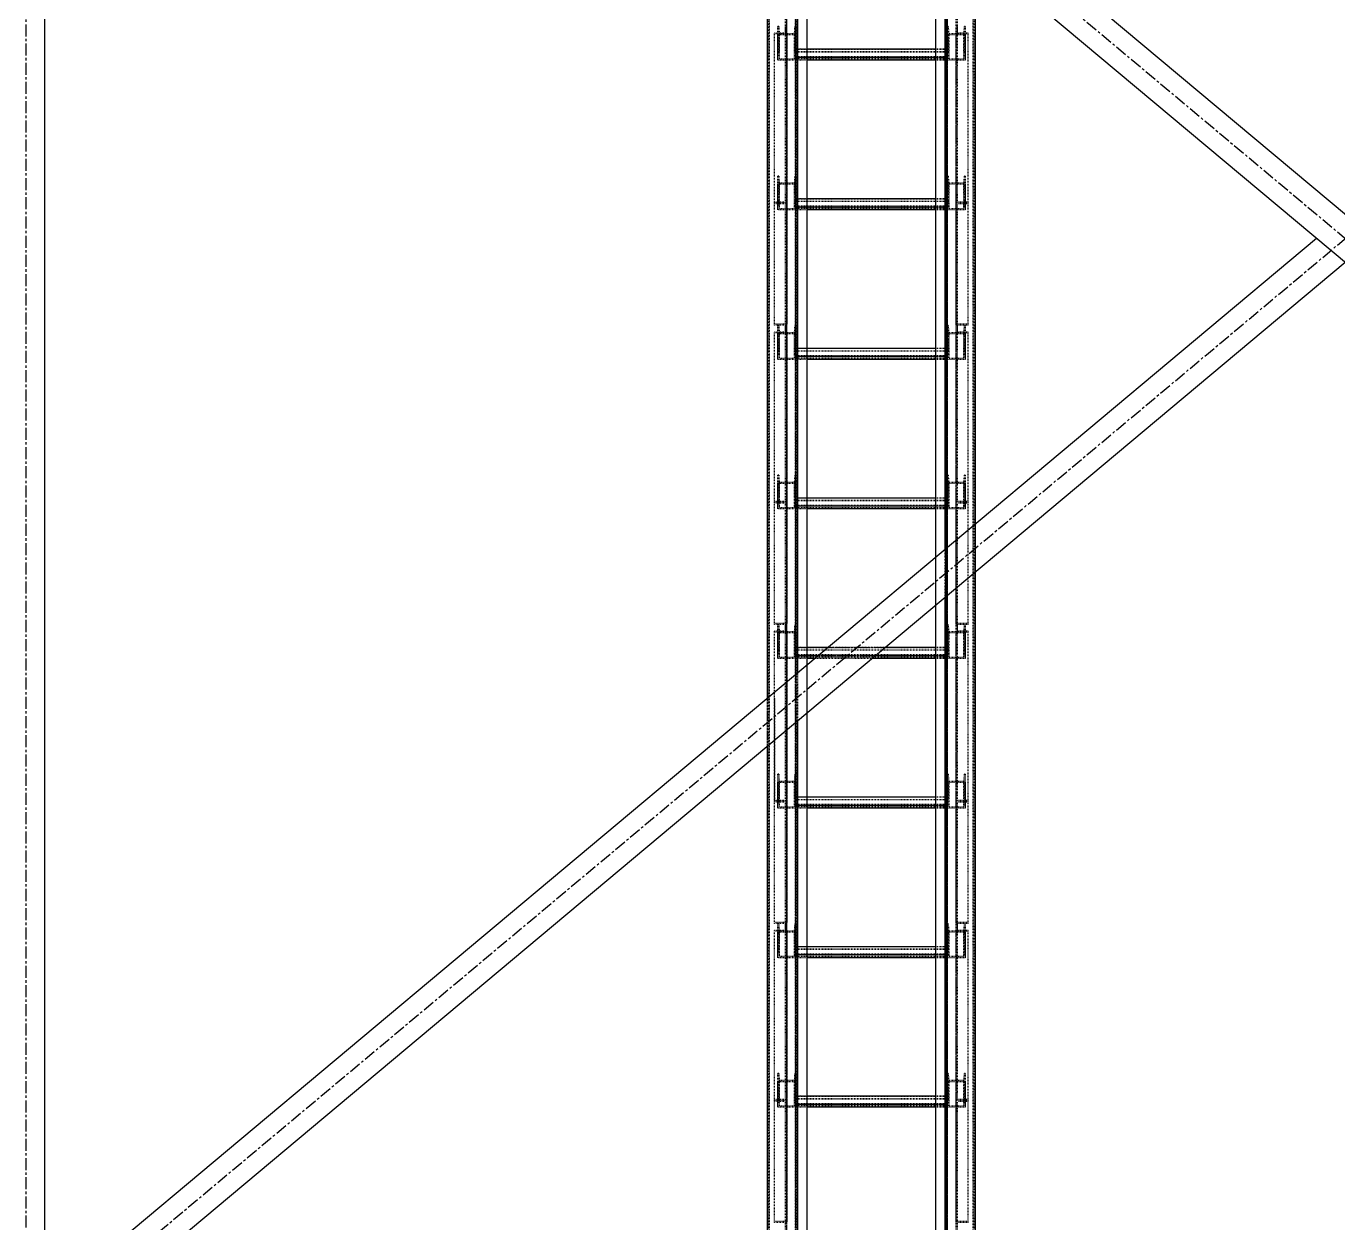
# Model space of a CAD drawing. Header units: millimetres. Extents: x 5143 to 30813, y 232 to 21408.
# Drawn here: x 10096 to 10963, y 15910 to 16701 of the extents above; entities that cross this region are included whole.
import ezdxf

# ---------------------------------------------------------------- set-up
doc = ezdxf.new("R2010")
doc.units = ezdxf.units.MM
doc.header["$LTSCALE"] = 0.25
for name, pattern in [('CENTER', [50.8, 31.75, -6.35, 6.35, -6.35]), ('XKITLINE00', [0]), ('XKITLINE02', [4, 2, -2]), ('XKITLINE03', [6, 3, -1, 1, -1])]:
    doc.linetypes.add(name, pattern=pattern)

msp = doc.modelspace()

# ---------------------------------------------------------------- linework, layer by layer
at = {"color": 3, "linetype": 'XKITLINE02'}
for p, q in [((10604.92, 15753.25), (10604.92, 17453.8)), ((10605.45, 15752.41), (10605.45, 17452.73)), ((10586.3, 15752.41), (10586.3, 17435.72)), ((10587.15, 15752.41), (10587.15, 17434.76)), ((10587.68, 15753.25), (10587.69, 17436.87)), ((10605, 15740.27), (10605, 17383.29)), ((10605.85, 15740.48), (10605.85, 17383.08)), ((10612.5, 15796.2), (10612.5, 17383.29)), ((10612.5, 15743.16), (10612.5, 17380.27)), ((10697.5, 15809.97), (10697.5, 17383.29)), ((10704.15, 15740.48), (10704.15, 17383.08)), ((10704.55, 15752.41), (10704.54, 17382.25)), ((10705, 15740.27), (10705, 17383.29)), ((10705.08, 15753.25), (10705.07, 17382.75)), ((10722.31, 15753.25), (10722.31, 17382.75)), ((10722.85, 15752.41), (10722.84, 17382.25)), ((10723.69, 15807.12), (10723.69, 17332.58)), ((10704.15, 17311.54), (10704.15, 15740.48)), ((10697.5, 15743.16), (10697.5, 17310.06)), ((10705, 17309.24), (10705, 15740.27)), ((10598.21, 16694.72), (10598.21, 16780.79)), ((10599.01, 16694.72), (10599.01, 16781.45)), ((10710.99, 16694.72), (10710.99, 16781.45)), ((10711.79, 16694.72), (10711.79, 16780.79)), ((10598.21, 16696.05), (10591.01, 16696.05)), ((10591.01, 16583.74), (10591.01, 16696.05)), ((10599.01, 16695.56), (10591.01, 16695.56)), ((10593.7, 16700.39), (10593.02, 16700.39)), ((10593.02, 16700.39), (10593.02, 16694.95)), ((10593.02, 16700.39), (10593.02, 16683.5)), ((10593.7, 16700.39), (10594.08, 16695.64)), ((10593.7, 16700.39), (10593.7, 16683.5)), ((10603.95, 16695.64), (10594.08, 16695.64)), ((10594.08, 16695.64), (10594.08, 16678.76)), ((10599.01, 16700.47), (10598.21, 16700.47)), ((10598.21, 16584.23), (10598.21, 16700.47)), ((10599.01, 16583.74), (10599.01, 16700.47)), ((10604.34, 16700.39), (10603.95, 16695.64)), ((10603.95, 16695.64), (10603.95, 16678.76)), ((10605.02, 16700.39), (10604.34, 16700.39)), ((10604.34, 16700.39), (10604.34, 16683.5)), ((10605.02, 16700.39), (10605.02, 16694.95)), ((10605.02, 16700.39), (10605.02, 16683.5)), ((10705, 16700.39), (10705, 16683.5)), ((10705, 16700.39), (10705, 16694.95)), ((10705.68, 16700.39), (10705, 16700.39)), ((10705.68, 16700.39), (10705.68, 16683.5)), ((10705.68, 16700.39), (10706.06, 16695.64)), ((10706.06, 16695.64), (10706.06, 16678.76)), ((10715.93, 16695.64), (10706.06, 16695.64)), ((10710.99, 16583.74), (10710.99, 16700.47)), ((10711.79, 16700.47), (10710.99, 16700.47)), ((10718.99, 16695.56), (10710.99, 16695.56)), ((10711.79, 16584.23), (10711.79, 16700.47)), ((10718.99, 16696.05), (10711.79, 16696.05)), ((10716.32, 16700.39), (10715.93, 16695.64)), ((10715.93, 16695.64), (10715.93, 16678.76)), ((10716.32, 16700.39), (10716.32, 16683.5)), ((10717, 16700.39), (10716.32, 16700.39)), ((10717, 16700.39), (10717, 16683.5)), ((10717, 16700.39), (10717, 16694.95)), ((10718.99, 16583.74), (10718.99, 16696.05)), ((10605.02, 16694.95), (10593.02, 16694.95)), ((10593.02, 16694.95), (10593.02, 16678.07)), ((10599.01, 16694.72), (10598.21, 16694.72)), ((10605.02, 16694.95), (10605.02, 16678.07)), ((10705, 16694.95), (10705, 16678.07)), ((10717, 16694.95), (10705, 16694.95)), ((10711.79, 16694.72), (10710.99, 16694.72)), ((10717, 16694.95), (10717, 16678.07)), ((10593.7, 16683.5), (10593.02, 16683.5)), ((10593.02, 16683.5), (10593.02, 16678.07)), ((10605.02, 16678.07), (10593.02, 16678.07)), ((10593.7, 16683.5), (10594.08, 16678.76)), ((10603.95, 16678.76), (10594.08, 16678.76)), ((10604.34, 16683.5), (10603.95, 16678.76)), ((10605.02, 16683.5), (10604.34, 16683.5)), ((10605.02, 16678.07), (10605.02, 16685.31)), ((10612.5, 16685.31), (10605.02, 16685.31)), ((10705, 16685.21), (10605.02, 16685.21)), ((10705, 16683.61), (10605.02, 16683.61)), ((10605.02, 16683.5), (10605.02, 16678.07)), ((10705, 16683.5), (10605.02, 16683.5)), ((10705, 16680.41), (10605.02, 16680.41)), ((10612.5, 16679.87), (10605.02, 16679.87)), ((10705, 16678.92), (10605.02, 16678.92)), ((10612.5, 16678.07), (10605.02, 16678.07)), ((10705, 16685.31), (10697.5, 16685.31)), ((10705, 16679.87), (10697.5, 16679.87)), ((10705, 16678.07), (10697.5, 16678.07)), ((10705, 16678.07), (10705, 16685.31)), ((10705, 16683.5), (10705, 16678.07)), ((10705.68, 16683.5), (10705, 16683.5)), ((10717, 16678.07), (10705, 16678.07)), ((10705.68, 16683.5), (10706.06, 16678.76)), ((10715.93, 16678.76), (10706.06, 16678.76)), ((10716.32, 16683.5), (10715.93, 16678.76)), ((10717, 16683.5), (10716.32, 16683.5)), ((10717, 16683.5), (10717, 16678.07)), ((10593.7, 16601.53), (10593.02, 16601.53)), ((10593.02, 16601.53), (10593.02, 16596.09)), ((10593.02, 16601.53), (10593.02, 16584.65)), ((10593.7, 16601.53), (10594.08, 16596.78)), ((10593.7, 16601.53), (10593.7, 16584.65)), ((10604.34, 16601.53), (10603.95, 16596.78)), ((10605.02, 16601.53), (10604.34, 16601.53)), ((10604.34, 16601.53), (10604.34, 16584.65)), ((10605.02, 16601.53), (10605.02, 16596.09)), ((10605.02, 16601.53), (10605.02, 16584.65)), ((10705, 16601.53), (10705, 16584.65)), ((10705, 16601.53), (10705, 16596.09)), ((10705.68, 16601.53), (10705, 16601.53)), ((10705.68, 16601.53), (10705.68, 16584.65)), ((10705.68, 16601.53), (10706.06, 16596.78)), ((10716.32, 16601.53), (10715.93, 16596.78)), ((10716.32, 16601.53), (10716.32, 16584.65)), ((10717, 16601.53), (10716.32, 16601.53)), ((10717, 16601.53), (10717, 16584.65)), ((10717, 16601.53), (10717, 16596.09)), ((10605.02, 16596.09), (10593.02, 16596.09)), ((10593.02, 16596.09), (10593.02, 16579.21)), ((10603.95, 16596.78), (10594.08, 16596.78)), ((10594.08, 16596.78), (10594.08, 16579.9)), ((10603.95, 16596.78), (10603.95, 16579.9)), ((10605.02, 16596.09), (10605.02, 16579.21)), ((10705, 16596.09), (10705, 16579.21)), ((10717, 16596.09), (10705, 16596.09)), ((10706.06, 16596.78), (10706.06, 16579.9)), ((10715.93, 16596.78), (10706.06, 16596.78)), ((10715.93, 16596.78), (10715.93, 16579.9)), ((10717, 16596.09), (10717, 16579.21)), ((10598.21, 16584.23), (10591.01, 16584.23)), ((10599.01, 16583.74), (10591.01, 16583.74)), ((10591.01, 16502.93), (10591.01, 16583.74)), ((10599.01, 16583.74), (10591.01, 16583.74)), ((10598.21, 16583.08), (10591.01, 16583.08)), ((10593.7, 16584.65), (10593.02, 16584.65)), ((10593.02, 16584.65), (10593.02, 16579.21)), ((10593.7, 16584.65), (10594.08, 16579.9)), ((10599.01, 16588.64), (10598.21, 16588.64)), ((10598.21, 16497.01), (10598.21, 16583.08)), ((10599.01, 16497.01), (10599.01, 16583.74)), ((10604.34, 16584.65), (10603.95, 16579.9)), ((10605.02, 16584.65), (10604.34, 16584.65)), ((10605.02, 16579.21), (10605.02, 16586.45)), ((10612.5, 16586.45), (10605.02, 16586.45)), ((10705, 16586.35), (10605.02, 16586.35)), ((10705, 16584.75), (10605.02, 16584.75)), ((10605.02, 16584.65), (10605.02, 16579.21)), ((10705, 16584.65), (10605.02, 16584.65)), ((10705, 16586.45), (10697.5, 16586.45)), ((10705, 16579.21), (10705, 16586.45)), ((10705, 16584.65), (10705, 16579.21)), ((10705.68, 16584.65), (10705, 16584.65)), ((10705.68, 16584.65), (10706.06, 16579.9)), ((10711.79, 16588.64), (10710.99, 16588.64)), ((10710.99, 16497.01), (10710.99, 16583.74)), ((10718.99, 16583.74), (10710.99, 16583.74)), ((10718.99, 16583.74), (10710.99, 16583.74)), ((10718.99, 16584.23), (10711.79, 16584.23)), ((10711.79, 16497.01), (10711.79, 16583.08)), ((10718.99, 16583.08), (10711.79, 16583.08)), ((10716.32, 16584.65), (10715.93, 16579.9)), ((10717, 16584.65), (10716.32, 16584.65)), ((10717, 16584.65), (10717, 16579.21)), ((10718.99, 16502.93), (10718.99, 16583.74)), ((10605.02, 16579.21), (10593.02, 16579.21)), ((10603.95, 16579.9), (10594.08, 16579.9)), ((10599.01, 16577.15), (10598.21, 16577.15)), ((10705, 16581.55), (10605.02, 16581.55)), ((10612.5, 16581.02), (10605.02, 16581.02)), ((10705, 16580.06), (10605.02, 16580.06)), ((10612.5, 16579.21), (10605.02, 16579.21)), ((10705, 16581.02), (10697.5, 16581.02)), ((10705, 16579.21), (10697.5, 16579.21)), ((10717, 16579.21), (10705, 16579.21)), ((10715.93, 16579.9), (10706.06, 16579.9)), ((10711.79, 16577.15), (10710.99, 16577.15)), ((10599.01, 16503.59), (10591.01, 16503.59)), ((10598.21, 16502.93), (10591.01, 16502.93)), ((10598.21, 16498.34), (10591.01, 16498.34)), ((10591.01, 16386.02), (10591.01, 16498.34)), ((10599.01, 16497.85), (10591.01, 16497.85)), ((10593.7, 16502.67), (10593.02, 16502.67)), ((10593.02, 16502.67), (10593.02, 16497.23)), ((10593.02, 16502.67), (10593.02, 16485.79)), ((10605.02, 16497.23), (10593.02, 16497.23)), ((10593.02, 16497.23), (10593.02, 16480.35)), ((10593.7, 16502.67), (10594.08, 16497.93)), ((10593.7, 16502.67), (10593.7, 16485.79)), ((10603.95, 16497.93), (10594.08, 16497.93)), ((10594.08, 16497.93), (10594.08, 16481.04)), ((10599.01, 16502.76), (10598.21, 16502.76)), ((10598.21, 16386.51), (10598.21, 16502.76)), ((10599.01, 16497.01), (10598.21, 16497.01)), ((10599.01, 16386.02), (10599.01, 16502.76)), ((10604.34, 16502.67), (10603.95, 16497.93)), ((10603.95, 16497.93), (10603.95, 16481.04)), ((10605.02, 16502.67), (10604.34, 16502.67)), ((10604.34, 16502.67), (10604.34, 16485.79)), ((10605.02, 16502.67), (10605.02, 16497.23)), ((10605.02, 16502.67), (10605.02, 16485.79)), ((10605.02, 16497.23), (10605.02, 16480.35)), ((10705, 16502.67), (10705, 16485.79)), ((10705, 16502.67), (10705, 16497.23)), ((10705.68, 16502.67), (10705, 16502.67)), ((10705, 16497.23), (10705, 16480.35)), ((10717, 16497.23), (10705, 16497.23)), ((10705.68, 16502.67), (10705.68, 16485.79)), ((10705.68, 16502.67), (10706.06, 16497.93)), ((10706.06, 16497.93), (10706.06, 16481.04)), ((10715.93, 16497.93), (10706.06, 16497.93)), ((10718.99, 16503.59), (10710.99, 16503.59)), ((10710.99, 16386.02), (10710.99, 16502.76)), ((10711.79, 16502.76), (10710.99, 16502.76)), ((10718.99, 16497.85), (10710.99, 16497.85)), ((10711.79, 16497.01), (10710.99, 16497.01)), ((10718.99, 16502.93), (10711.79, 16502.93)), ((10711.79, 16386.51), (10711.79, 16502.76)), ((10718.99, 16498.34), (10711.79, 16498.34)), ((10716.32, 16502.67), (10715.93, 16497.93)), ((10715.93, 16497.93), (10715.93, 16481.04)), ((10716.32, 16502.67), (10716.32, 16485.79)), ((10717, 16502.67), (10716.32, 16502.67)), ((10717, 16502.67), (10717, 16485.79)), ((10717, 16502.67), (10717, 16497.23)), ((10717, 16497.23), (10717, 16480.35)), ((10718.99, 16386.02), (10718.99, 16498.34)), ((10605.02, 16480.35), (10605.02, 16487.6)), ((10612.5, 16487.6), (10605.02, 16487.6)), ((10705, 16487.49), (10605.02, 16487.49)), ((10705, 16487.6), (10697.5, 16487.6)), ((10705, 16480.35), (10705, 16487.6)), ((10593.7, 16485.79), (10593.02, 16485.79)), ((10593.02, 16485.79), (10593.02, 16480.35)), ((10605.02, 16480.35), (10593.02, 16480.35)), ((10593.7, 16485.79), (10594.08, 16481.04)), ((10603.95, 16481.04), (10594.08, 16481.04)), ((10604.34, 16485.79), (10603.95, 16481.04)), ((10605.02, 16485.79), (10604.34, 16485.79)), ((10705, 16485.89), (10605.02, 16485.89)), ((10605.02, 16485.79), (10605.02, 16480.35)), ((10705, 16485.79), (10605.02, 16485.79)), ((10705, 16482.69), (10605.02, 16482.69)), ((10612.5, 16482.16), (10605.02, 16482.16)), ((10705, 16481.2), (10605.02, 16481.2)), ((10612.5, 16480.35), (10605.02, 16480.35)), ((10705, 16482.16), (10697.5, 16482.16)), ((10705, 16480.35), (10697.5, 16480.35)), ((10705, 16485.79), (10705, 16480.35)), ((10705.68, 16485.79), (10705, 16485.79)), ((10717, 16480.35), (10705, 16480.35)), ((10705.68, 16485.79), (10706.06, 16481.04)), ((10715.93, 16481.04), (10706.06, 16481.04)), ((10716.32, 16485.79), (10715.93, 16481.04)), ((10717, 16485.79), (10716.32, 16485.79)), ((10717, 16485.79), (10717, 16480.35)), ((10593.7, 16403.81), (10593.02, 16403.81)), ((10593.02, 16403.81), (10593.02, 16398.38)), ((10593.02, 16403.81), (10593.02, 16386.93)), ((10593.7, 16403.81), (10594.08, 16399.07)), ((10593.7, 16403.81), (10593.7, 16386.93)), ((10604.34, 16403.81), (10603.95, 16399.07)), ((10605.02, 16403.81), (10604.34, 16403.81)), ((10604.34, 16403.81), (10604.34, 16386.93)), ((10605.02, 16403.81), (10605.02, 16398.38)), ((10605.02, 16403.81), (10605.02, 16386.93)), ((10705, 16403.81), (10705, 16386.93)), ((10705, 16403.81), (10705, 16398.38)), ((10705.68, 16403.81), (10705, 16403.81)), ((10705.68, 16403.81), (10705.68, 16386.93)), ((10705.68, 16403.81), (10706.06, 16399.07)), ((10716.32, 16403.81), (10715.93, 16399.07)), ((10716.32, 16403.81), (10716.32, 16386.93)), ((10717, 16403.81), (10716.32, 16403.81)), ((10717, 16403.81), (10717, 16386.93)), ((10717, 16403.81), (10717, 16398.38)), ((10605.02, 16398.38), (10593.02, 16398.38)), ((10593.02, 16398.38), (10593.02, 16381.49)), ((10603.95, 16399.07), (10594.08, 16399.07)), ((10594.08, 16399.07), (10594.08, 16382.19)), ((10603.95, 16399.07), (10603.95, 16382.19)), ((10605.02, 16398.38), (10605.02, 16381.49)), ((10705, 16398.38), (10705, 16381.49)), ((10717, 16398.38), (10705, 16398.38)), ((10706.06, 16399.07), (10706.06, 16382.19)), ((10715.93, 16399.07), (10706.06, 16399.07)), ((10715.93, 16399.07), (10715.93, 16382.19)), ((10717, 16398.38), (10717, 16381.49)), ((10598.21, 16386.51), (10591.01, 16386.51)), ((10591.01, 16305.22), (10591.01, 16386.02)), ((10599.01, 16386.02), (10591.01, 16386.02)), ((10599.01, 16386.02), (10591.01, 16386.02)), ((10598.21, 16385.36), (10591.01, 16385.36)), ((10593.7, 16386.93), (10593.02, 16386.93)), ((10593.02, 16386.93), (10593.02, 16381.49)), ((10593.7, 16386.93), (10594.08, 16382.19)), ((10599.01, 16390.93), (10598.21, 16390.93)), ((10598.21, 16299.29), (10598.21, 16385.36)), ((10599.01, 16299.29), (10599.01, 16386.02)), ((10604.34, 16386.93), (10603.95, 16382.19)), ((10605.02, 16386.93), (10604.34, 16386.93)), ((10605.02, 16381.49), (10605.02, 16388.74)), ((10612.5, 16388.74), (10605.02, 16388.74)), ((10705, 16388.64), (10605.02, 16388.64)), ((10705, 16387.03), (10605.02, 16387.03)), ((10605.02, 16386.93), (10605.02, 16381.49)), ((10705, 16386.93), (10605.02, 16386.93)), ((10705, 16383.83), (10605.02, 16383.83)), ((10612.5, 16383.3), (10605.02, 16383.3)), ((10705, 16388.74), (10697.5, 16388.74)), ((10705, 16383.3), (10697.5, 16383.3)), ((10705, 16381.49), (10705, 16388.74)), ((10705, 16386.93), (10705, 16381.49)), ((10705.68, 16386.93), (10705, 16386.93)), ((10705.68, 16386.93), (10706.06, 16382.19)), ((10711.79, 16390.93), (10710.99, 16390.93)), ((10710.99, 16299.29), (10710.99, 16386.02)), ((10718.99, 16386.02), (10710.99, 16386.02)), ((10718.99, 16386.02), (10710.99, 16386.02)), ((10718.99, 16386.51), (10711.79, 16386.51)), ((10711.79, 16299.29), (10711.79, 16385.36)), ((10718.99, 16385.36), (10711.79, 16385.36)), ((10716.32, 16386.93), (10715.93, 16382.19)), ((10717, 16386.93), (10716.32, 16386.93)), ((10717, 16386.93), (10717, 16381.49)), ((10718.99, 16305.22), (10718.99, 16386.02)), ((10605.02, 16381.49), (10593.02, 16381.49)), ((10603.95, 16382.19), (10594.08, 16382.19)), ((10599.01, 16379.44), (10598.21, 16379.44)), ((10705, 16382.35), (10605.02, 16382.35)), ((10612.5, 16381.49), (10605.02, 16381.49)), ((10705, 16381.49), (10697.5, 16381.49)), ((10717, 16381.49), (10705, 16381.49)), ((10715.93, 16382.19), (10706.06, 16382.19)), ((10711.79, 16379.44), (10710.99, 16379.44)), ((10723.69, 16339.66), (10723.69, 16371.44)), ((10697.5, 16317.72), (10697.5, 16349.5)), ((10703.69, 16322.91), (10703.69, 16354.69)), ((10599.01, 16305.88), (10591.01, 16305.88)), ((10718.99, 16305.88), (10710.99, 16305.88)), ((10598.21, 16305.22), (10591.01, 16305.22)), ((10598.21, 16300.62), (10591.01, 16300.62)), ((10591.01, 16188.31), (10591.01, 16300.62)), ((10599.01, 16300.13), (10591.01, 16300.13)), ((10593.7, 16304.96), (10593.02, 16304.96)), ((10593.02, 16304.96), (10593.02, 16299.52)), ((10593.02, 16304.96), (10593.02, 16288.07)), ((10605.02, 16299.52), (10593.02, 16299.52)), ((10593.02, 16299.52), (10593.02, 16282.64)), ((10593.7, 16304.96), (10594.08, 16300.21)), ((10593.7, 16304.96), (10593.7, 16288.07)), ((10603.95, 16300.21), (10594.08, 16300.21)), ((10594.08, 16300.21), (10594.08, 16283.33)), ((10599.01, 16305.04), (10598.21, 16305.04)), ((10598.21, 16188.8), (10598.21, 16305.04)), ((10599.01, 16299.29), (10598.21, 16299.29)), ((10599.01, 16263.02), (10599.01, 16305.04)), ((10604.34, 16304.96), (10603.95, 16300.21)), ((10603.95, 16300.21), (10603.95, 16283.33)), ((10605.02, 16304.96), (10604.34, 16304.96)), ((10604.34, 16304.96), (10604.34, 16288.07)), ((10605.02, 16304.96), (10605.02, 16299.52)), ((10605.02, 16304.96), (10605.02, 16288.07)), ((10605.02, 16299.52), (10605.02, 16282.64)), ((10705, 16304.96), (10705, 16288.07)), ((10705, 16304.96), (10705, 16299.52)), ((10705.68, 16304.96), (10705, 16304.96)), ((10705, 16299.52), (10705, 16282.64)), ((10717, 16299.52), (10705, 16299.52)), ((10705.68, 16304.96), (10705.68, 16288.07)), ((10705.68, 16304.96), (10706.06, 16300.21)), ((10706.06, 16300.21), (10706.06, 16283.33)), ((10715.93, 16300.21), (10706.06, 16300.21)), ((10710.99, 16188.31), (10710.99, 16305.04)), ((10711.79, 16305.04), (10710.99, 16305.04)), ((10718.99, 16300.13), (10710.99, 16300.13)), ((10711.79, 16299.29), (10710.99, 16299.29)), ((10718.99, 16305.22), (10711.79, 16305.22)), ((10711.79, 16188.8), (10711.79, 16305.04)), ((10718.99, 16300.62), (10711.79, 16300.62)), ((10716.32, 16304.96), (10715.93, 16300.21)), ((10715.93, 16300.21), (10715.93, 16283.33)), ((10716.32, 16304.96), (10716.32, 16288.07)), ((10717, 16304.96), (10716.32, 16304.96)), ((10717, 16304.96), (10717, 16288.07)), ((10717, 16304.96), (10717, 16299.52)), ((10717, 16299.52), (10717, 16282.64)), ((10718.99, 16188.31), (10718.99, 16300.62)), ((10593.7, 16288.07), (10593.02, 16288.07)), ((10593.02, 16288.07), (10593.02, 16282.64)), ((10593.7, 16288.07), (10594.08, 16283.33)), ((10604.34, 16288.07), (10603.95, 16283.33)), ((10605.02, 16288.07), (10604.34, 16288.07)), ((10605.02, 16282.64), (10605.02, 16289.88)), ((10612.5, 16289.88), (10605.02, 16289.88)), ((10705, 16289.78), (10605.02, 16289.78)), ((10705, 16288.18), (10605.02, 16288.18)), ((10705, 16288.07), (10605.02, 16288.07)), ((10605.02, 16288.07), (10605.02, 16282.64)), ((10664.25, 16289.88), (10626.3, 16289.88)), ((10705, 16289.88), (10697.5, 16289.88)), ((10705, 16282.64), (10705, 16289.88)), ((10705, 16288.07), (10705, 16282.64)), ((10705.68, 16288.07), (10705, 16288.07)), ((10705.68, 16288.07), (10706.06, 16283.33)), ((10716.32, 16288.07), (10715.93, 16283.33)), ((10717, 16288.07), (10716.32, 16288.07)), ((10717, 16288.07), (10717, 16282.64)), ((10605.02, 16282.64), (10593.02, 16282.64)), ((10603.95, 16283.33), (10594.08, 16283.33)), ((10705, 16284.98), (10605.02, 16284.98)), ((10612.5, 16284.44), (10605.02, 16284.44)), ((10705, 16283.49), (10605.02, 16283.49)), ((10612.5, 16282.64), (10605.02, 16282.64)), ((10655.59, 16282.64), (10617.64, 16282.64)), ((10657.75, 16284.44), (10619.8, 16284.44)), ((10705, 16284.44), (10697.5, 16284.44)), ((10705, 16282.64), (10697.5, 16282.64)), ((10717, 16282.64), (10705, 16282.64)), ((10715.93, 16283.33), (10706.06, 16283.33)), ((10606.3, 16241.36), (10606.3, 16273.14)), ((10612.5, 16246.55), (10612.5, 16278.33)), ((10598.21, 16262.35), (10598.21, 16193.21)), ((10599.01, 16188.31), (10599.01, 16263.02)), ((10586.3, 16224.62), (10586.3, 16256.39)), ((10591.01, 16256.32), (10591.01, 16188.8)), ((10593.7, 16206.1), (10593.02, 16206.1)), ((10593.02, 16206.1), (10593.02, 16200.66)), ((10593.02, 16206.1), (10593.02, 16189.22)), ((10593.7, 16206.1), (10594.08, 16201.35)), ((10593.7, 16206.1), (10593.7, 16189.22)), ((10603.95, 16201.35), (10594.08, 16201.35)), ((10594.08, 16201.35), (10594.08, 16184.47)), ((10604.34, 16206.1), (10603.95, 16201.35)), ((10603.95, 16201.35), (10603.95, 16184.47)), ((10605.02, 16206.1), (10604.34, 16206.1)), ((10604.34, 16206.1), (10604.34, 16189.22)), ((10605.02, 16206.1), (10605.02, 16200.66)), ((10605.02, 16206.1), (10605.02, 16189.22)), ((10705, 16206.1), (10705, 16189.22)), ((10705, 16206.1), (10705, 16200.66)), ((10705.68, 16206.1), (10705, 16206.1)), ((10705.68, 16206.1), (10705.68, 16189.22)), ((10705.68, 16206.1), (10706.06, 16201.35)), ((10706.06, 16201.35), (10706.06, 16184.47)), ((10715.93, 16201.35), (10706.06, 16201.35)), ((10716.32, 16206.1), (10715.93, 16201.35)), ((10715.93, 16201.35), (10715.93, 16184.47)), ((10716.32, 16206.1), (10716.32, 16189.22)), ((10717, 16206.1), (10716.32, 16206.1)), ((10717, 16206.1), (10717, 16189.22)), ((10717, 16206.1), (10717, 16200.66)), ((10605.02, 16200.66), (10593.02, 16200.66)), ((10593.02, 16200.66), (10593.02, 16183.78)), ((10599.01, 16193.21), (10598.21, 16193.21)), ((10605.02, 16200.66), (10605.02, 16183.78)), ((10705, 16200.66), (10705, 16183.78)), ((10717, 16200.66), (10705, 16200.66)), ((10711.79, 16193.21), (10710.99, 16193.21)), ((10717, 16200.66), (10717, 16183.78)), ((10598.21, 16188.8), (10591.01, 16188.8)), ((10591.01, 16107.5), (10591.01, 16188.31)), ((10599.01, 16188.31), (10591.01, 16188.31)), ((10599.01, 16188.31), (10591.01, 16188.31)), ((10598.21, 16187.65), (10591.01, 16187.65)), ((10593.7, 16189.22), (10593.02, 16189.22)), ((10593.02, 16189.22), (10593.02, 16183.78)), ((10593.7, 16189.22), (10594.08, 16184.47)), ((10603.95, 16184.47), (10594.08, 16184.47)), ((10598.21, 16101.58), (10598.21, 16187.65)), ((10599.01, 16101.58), (10599.01, 16188.31)), ((10604.34, 16189.22), (10603.95, 16184.47)), ((10605.02, 16189.22), (10604.34, 16189.22)), ((10605.02, 16183.78), (10605.02, 16191.02)), ((10612.5, 16191.02), (10605.02, 16191.02)), ((10705, 16190.92), (10605.02, 16190.92)), ((10705, 16189.32), (10605.02, 16189.32)), ((10705, 16189.22), (10605.02, 16189.22)), ((10605.02, 16189.22), (10605.02, 16183.78)), ((10705, 16186.12), (10605.02, 16186.12)), ((10612.5, 16185.59), (10605.02, 16185.59)), ((10705, 16184.63), (10605.02, 16184.63)), ((10705, 16191.02), (10697.5, 16191.02)), ((10705, 16185.59), (10697.5, 16185.59)), ((10705, 16183.78), (10705, 16191.02)), ((10705, 16189.22), (10705, 16183.78)), ((10705.68, 16189.22), (10705, 16189.22)), ((10705.68, 16189.22), (10706.06, 16184.47)), ((10715.93, 16184.47), (10706.06, 16184.47)), ((10710.99, 16101.58), (10710.99, 16188.31)), ((10718.99, 16188.31), (10710.99, 16188.31)), ((10718.99, 16188.31), (10710.99, 16188.31)), ((10718.99, 16188.8), (10711.79, 16188.8)), ((10711.79, 16101.58), (10711.79, 16187.65)), ((10718.99, 16187.65), (10711.79, 16187.65)), ((10716.32, 16189.22), (10715.93, 16184.47)), ((10717, 16189.22), (10716.32, 16189.22)), ((10717, 16189.22), (10717, 16183.78)), ((10718.99, 16107.5), (10718.99, 16188.31)), ((10605.02, 16183.78), (10593.02, 16183.78)), ((10599.01, 16181.72), (10598.21, 16181.72)), ((10612.5, 16183.78), (10605.02, 16183.78)), ((10705, 16183.78), (10697.5, 16183.78)), ((10717, 16183.78), (10705, 16183.78)), ((10711.79, 16181.72), (10710.99, 16181.72)), ((10599.01, 16108.16), (10591.01, 16108.16)), ((10598.21, 16107.5), (10591.01, 16107.5)), ((10593.7, 16107.24), (10593.02, 16107.24)), ((10593.02, 16107.24), (10593.02, 16101.8)), ((10593.02, 16107.24), (10593.02, 16090.36)), ((10593.7, 16107.24), (10594.08, 16102.5)), ((10593.7, 16107.24), (10593.7, 16090.36)), ((10599.01, 16107.33), (10598.21, 16107.33)), ((10598.21, 15991.08), (10598.21, 16107.33)), ((10599.01, 15990.59), (10599.01, 16107.33)), ((10604.34, 16107.24), (10603.95, 16102.5)), ((10605.02, 16107.24), (10604.34, 16107.24)), ((10604.34, 16107.24), (10604.34, 16090.36)), ((10605.02, 16107.24), (10605.02, 16101.8)), ((10605.02, 16107.24), (10605.02, 16090.36)), ((10705, 16107.24), (10705, 16090.36)), ((10705, 16107.24), (10705, 16101.8)), ((10705.68, 16107.24), (10705, 16107.24)), ((10705.68, 16107.24), (10705.68, 16090.36)), ((10705.68, 16107.24), (10706.06, 16102.5)), ((10718.99, 16108.16), (10710.99, 16108.16)), ((10710.99, 15990.59), (10710.99, 16107.33)), ((10711.79, 16107.33), (10710.99, 16107.33)), ((10718.99, 16107.5), (10711.79, 16107.5)), ((10711.79, 15991.08), (10711.79, 16107.33)), ((10716.32, 16107.24), (10715.93, 16102.5)), ((10716.32, 16107.24), (10716.32, 16090.36)), ((10717, 16107.24), (10716.32, 16107.24)), ((10717, 16107.24), (10717, 16090.36)), ((10717, 16107.24), (10717, 16101.8)), ((10598.21, 16102.91), (10591.01, 16102.91)), ((10591.01, 15990.59), (10591.01, 16102.91)), ((10599.01, 16102.42), (10591.01, 16102.42)), ((10605.02, 16101.8), (10593.02, 16101.8)), ((10593.02, 16101.8), (10593.02, 16084.92)), ((10603.95, 16102.5), (10594.08, 16102.5)), ((10594.08, 16102.5), (10594.08, 16085.61)), ((10599.01, 16101.58), (10598.21, 16101.58)), ((10603.95, 16102.5), (10603.95, 16085.61)), ((10605.02, 16101.8), (10605.02, 16084.92)), ((10705, 16101.8), (10705, 16084.92)), ((10717, 16101.8), (10705, 16101.8)), ((10706.06, 16102.5), (10706.06, 16085.61)), ((10715.93, 16102.5), (10706.06, 16102.5)), ((10718.99, 16102.42), (10710.99, 16102.42)), ((10711.79, 16101.58), (10710.99, 16101.58)), ((10718.99, 16102.91), (10711.79, 16102.91)), ((10715.93, 16102.5), (10715.93, 16085.61)), ((10717, 16101.8), (10717, 16084.92)), ((10718.99, 15990.59), (10718.99, 16102.91)), ((10593.7, 16090.36), (10593.02, 16090.36)), ((10593.02, 16090.36), (10593.02, 16084.92)), ((10593.7, 16090.36), (10594.08, 16085.61)), ((10604.34, 16090.36), (10603.95, 16085.61)), ((10605.02, 16090.36), (10604.34, 16090.36)), ((10605.02, 16084.92), (10605.02, 16092.17)), ((10612.5, 16092.17), (10605.02, 16092.17)), ((10705, 16092.06), (10605.02, 16092.06)), ((10705, 16090.46), (10605.02, 16090.46)), ((10705, 16090.36), (10605.02, 16090.36)), ((10605.02, 16090.36), (10605.02, 16084.92)), ((10705, 16092.17), (10697.5, 16092.17)), ((10705, 16084.92), (10705, 16092.17)), ((10705, 16090.36), (10705, 16084.92)), ((10705.68, 16090.36), (10705, 16090.36)), ((10705.68, 16090.36), (10706.06, 16085.61)), ((10716.32, 16090.36), (10715.93, 16085.61)), ((10717, 16090.36), (10716.32, 16090.36)), ((10717, 16090.36), (10717, 16084.92)), ((10605.02, 16084.92), (10593.02, 16084.92)), ((10603.95, 16085.61), (10594.08, 16085.61)), ((10705, 16087.26), (10605.02, 16087.26)), ((10612.5, 16086.73), (10605.02, 16086.73)), ((10705, 16085.77), (10605.02, 16085.77)), ((10612.5, 16084.92), (10605.02, 16084.92)), ((10705, 16086.73), (10697.5, 16086.73)), ((10705, 16084.92), (10697.5, 16084.92)), ((10717, 16084.92), (10705, 16084.92)), ((10715.93, 16085.61), (10706.06, 16085.61)), ((10593.7, 16008.38), (10593.02, 16008.38)), ((10593.02, 16008.38), (10593.02, 16002.95)), ((10593.02, 16008.38), (10593.02, 15991.5)), ((10605.02, 16002.95), (10593.02, 16002.95)), ((10593.02, 16002.95), (10593.02, 15986.06)), ((10593.7, 16008.38), (10594.08, 16003.64)), ((10593.7, 16008.38), (10593.7, 15991.5)), ((10603.95, 16003.64), (10594.08, 16003.64)), ((10594.08, 16003.64), (10594.08, 15986.76)), ((10604.34, 16008.38), (10603.95, 16003.64)), ((10603.95, 16003.64), (10603.95, 15986.76)), ((10605.02, 16008.38), (10604.34, 16008.38)), ((10604.34, 16008.38), (10604.34, 15991.5)), ((10605.02, 16008.38), (10605.02, 16002.95)), ((10605.02, 16008.38), (10605.02, 15991.5)), ((10605.02, 16002.95), (10605.02, 15986.06)), ((10705, 16008.38), (10705, 15991.5)), ((10705, 16008.38), (10705, 16002.95)), ((10705.68, 16008.38), (10705, 16008.38)), ((10705, 16002.95), (10705, 15986.06)), ((10717, 16002.95), (10705, 16002.95)), ((10705.68, 16008.38), (10705.68, 15991.5)), ((10705.68, 16008.38), (10706.06, 16003.64)), ((10706.06, 16003.64), (10706.06, 15986.76)), ((10715.93, 16003.64), (10706.06, 16003.64)), ((10716.32, 16008.38), (10715.93, 16003.64)), ((10715.93, 16003.64), (10715.93, 15986.76)), ((10716.32, 16008.38), (10716.32, 15991.5)), ((10717, 16008.38), (10716.32, 16008.38)), ((10717, 16008.38), (10717, 15991.5)), ((10717, 16008.38), (10717, 16002.95)), ((10717, 16002.95), (10717, 15986.06)), ((10599.01, 15995.5), (10598.21, 15995.5)), ((10605.02, 15986.06), (10605.02, 15993.31)), ((10612.5, 15993.31), (10605.02, 15993.31)), ((10705, 15993.21), (10605.02, 15993.21)), ((10705, 15993.31), (10697.5, 15993.31)), ((10705, 15986.06), (10705, 15993.31)), ((10711.79, 15995.5), (10710.99, 15995.5)), ((10598.21, 15991.08), (10591.01, 15991.08)), ((10591.01, 15909.79), (10591.01, 15990.59)), ((10599.01, 15990.59), (10591.01, 15990.59)), ((10599.01, 15990.59), (10591.01, 15990.59)), ((10598.21, 15989.93), (10591.01, 15989.93)), ((10593.7, 15991.5), (10593.02, 15991.5)), ((10593.02, 15991.5), (10593.02, 15986.06)), ((10605.02, 15986.06), (10593.02, 15986.06)), ((10593.7, 15991.5), (10594.08, 15986.76)), ((10603.95, 15986.76), (10594.08, 15986.76)), ((10598.21, 15903.86), (10598.21, 15989.93)), ((10599.01, 15903.86), (10599.01, 15990.59)), ((10604.34, 15991.5), (10603.95, 15986.76)), ((10605.02, 15991.5), (10604.34, 15991.5)), ((10705, 15991.6), (10605.02, 15991.6)), ((10705, 15991.5), (10605.02, 15991.5)), ((10605.02, 15991.5), (10605.02, 15986.06)), ((10705, 15988.4), (10605.02, 15988.4)), ((10612.5, 15987.87), (10605.02, 15987.87)), ((10705, 15986.92), (10605.02, 15986.92)), ((10612.5, 15986.06), (10605.02, 15986.06)), ((10705, 15987.87), (10697.5, 15987.87)), ((10705, 15986.06), (10697.5, 15986.06)), ((10705, 15991.5), (10705, 15986.06)), ((10705.68, 15991.5), (10705, 15991.5)), ((10717, 15986.06), (10705, 15986.06)), ((10705.68, 15991.5), (10706.06, 15986.76)), ((10715.93, 15986.76), (10706.06, 15986.76)), ((10710.99, 15903.86), (10710.99, 15990.59)), ((10718.99, 15990.59), (10710.99, 15990.59)), ((10718.99, 15990.59), (10710.99, 15990.59)), ((10718.99, 15991.08), (10711.79, 15991.08)), ((10711.79, 15903.86), (10711.79, 15989.93)), ((10718.99, 15989.93), (10711.79, 15989.93)), ((10716.32, 15991.5), (10715.93, 15986.76)), ((10717, 15991.5), (10716.32, 15991.5)), ((10717, 15991.5), (10717, 15986.06)), ((10718.99, 15909.79), (10718.99, 15990.59)), ((10599.01, 15984.01), (10598.21, 15984.01)), ((10711.79, 15984.01), (10710.99, 15984.01)), ((10599.01, 15910.45), (10591.01, 15910.45)), ((10598.21, 15909.79), (10591.01, 15909.79)), ((10718.99, 15910.45), (10710.99, 15910.45)), ((10718.99, 15909.79), (10711.79, 15909.79))]:
    msp.add_line(p, q, dxfattribs=at)
at = {"color": 1, "linetype": 'XKITLINE03'}
for p, q in [((10599, 15742.68), (10599, 17382.53)), ((10605, 15740.27), (10605, 17380.27)), ((10705, 17380.27), (10705, 15740.27)), ((10599.01, 16695.56), (10599.01, 16583.74)), ((10710.99, 16583.74), (10710.99, 16695.56)), ((10605.02, 16694.95), (10605.02, 16678.07)), ((10705, 16678.07), (10705, 16694.95)), ((10705, 16679.87), (10605.02, 16679.87)), ((10605.02, 16596.09), (10605.02, 16579.21)), ((10705, 16579.21), (10705, 16596.09)), ((10599.01, 16583.74), (10599.01, 16503.59)), ((10710.99, 16503.59), (10710.99, 16583.74)), ((10705, 16581.02), (10605.02, 16581.02)), ((10599.01, 16497.85), (10599.01, 16386.02)), ((10605.02, 16497.23), (10605.02, 16480.35)), ((10705, 16480.35), (10705, 16497.23)), ((10710.99, 16386.02), (10710.99, 16497.85)), ((10705, 16482.16), (10605.02, 16482.16)), ((10605.02, 16398.38), (10605.02, 16381.49)), ((10705, 16381.49), (10705, 16398.38)), ((10599.01, 16386.02), (10599.01, 16305.88)), ((10705, 16383.3), (10605.02, 16383.3)), ((10710.99, 16305.88), (10710.99, 16386.02)), ((10599.01, 16300.13), (10599.01, 16188.31)), ((10605.02, 16299.52), (10605.02, 16282.64)), ((10705, 16282.64), (10705, 16299.52)), ((10710.99, 16188.31), (10710.99, 16300.13)), ((10705, 16284.44), (10605.02, 16284.44)), ((10605.02, 16200.66), (10605.02, 16183.78)), ((10705, 16183.78), (10705, 16200.66)), ((10599.01, 16188.31), (10599.01, 16108.16)), ((10705, 16185.59), (10605.02, 16185.59)), ((10710.99, 16108.16), (10710.99, 16188.31)), ((10599.01, 16102.42), (10599.01, 15990.59)), ((10605.02, 16101.8), (10605.02, 16084.92)), ((10705, 16084.92), (10705, 16101.8)), ((10710.99, 15990.59), (10710.99, 16102.42)), ((10705, 16086.73), (10605.02, 16086.73)), ((10605.02, 16002.95), (10605.02, 15986.06)), ((10705, 15986.06), (10705, 16002.95)), ((10599.01, 15990.59), (10599.01, 15910.45)), ((10705, 15987.87), (10605.02, 15987.87)), ((10710.99, 15910.45), (10710.99, 15990.59))]:
    msp.add_line(p, q, dxfattribs=at)
at = {"color": 8, "linetype": 'CENTER'}
for p, q in [((10096.38, 17290.27), (11839.99, 15830.27)), ((10096.38, 15830.27), (11839.99, 17290.27)), ((10096.38, 15830.27), (10096.38, 17290.27))]:
    msp.add_line(p, q, dxfattribs=at)
at = {"color": 8, "linetype": 'XKITLINE00'}
for p, q in [((11763.8, 15909.97), (10139.3, 17270.22)), ((11763.8, 15878.19), (10108.5, 17264.24)), ((10108.56, 17264.19), (10108.56, 15856.36)), ((10949.21, 16560.27), (10107.85, 15855.76)), ((10968.19, 16544.39), (10139.6, 15850.57))]:
    msp.add_line(p, q, dxfattribs=at)
at = {"color": 7, "linetype": 'XKITLINE00'}
for p, q in [((10586.3, 16256.39), (10586.3, 16864.16)), ((10606.3, 16273.14), (10606.3, 16847.41)), ((10612.5, 16278.33), (10612.5, 16842.22)), ((10697.5, 16349.5), (10697.5, 16771.05)), ((10703.69, 16354.69), (10703.69, 16765.86)), ((10723.69, 16371.44), (10723.69, 16749.11)), ((10697.5, 16685.31), (10612.5, 16685.31)), ((10697.5, 16679.87), (10612.5, 16679.87)), ((10697.5, 16678.07), (10612.5, 16678.07)), ((10697.5, 16586.45), (10612.5, 16586.45)), ((10697.5, 16581.02), (10612.5, 16581.02)), ((10697.5, 16579.21), (10612.5, 16579.21)), ((10697.5, 16487.6), (10612.5, 16487.6)), ((10697.5, 16482.16), (10612.5, 16482.16)), ((10697.5, 16480.35), (10612.5, 16480.35)), ((10697.5, 16388.74), (10612.5, 16388.74)), ((10697.5, 16383.3), (10612.5, 16383.3)), ((10697.5, 16381.49), (10612.5, 16381.49)), ((10723.69, 15850.57), (10723.69, 16339.66)), ((10703.69, 15850.57), (10703.69, 16322.91)), ((10697.5, 15850.57), (10697.5, 16317.72)), ((10626.3, 16289.88), (10612.5, 16289.88)), ((10697.5, 16289.88), (10664.25, 16289.88)), ((10619.8, 16284.44), (10612.5, 16284.44)), ((10617.64, 16282.64), (10612.5, 16282.64)), ((10697.5, 16282.64), (10655.59, 16282.64)), ((10697.5, 16284.44), (10657.75, 16284.44)), ((10612.5, 15850.57), (10612.5, 16246.55)), ((10606.3, 15850.57), (10606.3, 16241.36)), ((10586.3, 15850.57), (10586.3, 16224.62)), ((10697.5, 16191.02), (10612.5, 16191.02)), ((10697.5, 16185.59), (10612.5, 16185.59)), ((10697.5, 16183.78), (10612.5, 16183.78)), ((10697.5, 16092.17), (10612.5, 16092.17)), ((10697.5, 16086.73), (10612.5, 16086.73)), ((10697.5, 16084.92), (10612.5, 16084.92)), ((10697.5, 15993.31), (10612.5, 15993.31)), ((10697.5, 15987.87), (10612.5, 15987.87)), ((10697.5, 15986.06), (10612.5, 15986.06))]:
    msp.add_line(p, q, dxfattribs=at)
at = {"color": 1, "linetype": 'XKITLINE00'}
for centre in [(10599.01, 16695.56), (10710.99, 16695.56), (10605.02, 16694.95), (10705, 16694.95), (10605.02, 16679.87), (10605.02, 16678.07), (10705, 16679.87), (10705, 16678.07), (10605.02, 16596.09), (10705, 16596.09), (10599.01, 16583.74), (10599.01, 16583.74), (10710.99, 16583.74), (10710.99, 16583.74), (10605.02, 16581.02), (10605.02, 16579.21), (10705, 16581.02), (10705, 16579.21), (10599.01, 16503.59), (10599.01, 16497.85), (10605.02, 16497.23), (10705, 16497.23), (10710.99, 16503.59), (10710.99, 16497.85), (10605.02, 16482.16), (10605.02, 16480.35), (10705, 16482.16), (10705, 16480.35), (10605.02, 16398.38), (10705, 16398.38), (10599.01, 16386.02), (10599.01, 16386.02), (10605.02, 16383.3), (10705, 16383.3), (10710.99, 16386.02), (10710.99, 16386.02), (10605.02, 16381.49), (10705, 16381.49), (10599.01, 16305.88), (10710.99, 16305.88), (10599.01, 16300.13), (10605.02, 16299.52), (10705, 16299.52), (10710.99, 16300.13), (10605.02, 16284.44), (10605.02, 16282.64), (10705, 16284.44), (10705, 16282.64), (10605.02, 16200.66), (10705, 16200.66), (10599.01, 16188.31), (10599.01, 16188.31), (10605.02, 16185.59), (10705, 16185.59), (10710.99, 16188.31), (10710.99, 16188.31), (10605.02, 16183.78), (10705, 16183.78), (10599.01, 16108.16), (10710.99, 16108.16), (10599.01, 16102.42), (10605.02, 16101.8), (10705, 16101.8), (10710.99, 16102.42), (10605.02, 16086.73), (10605.02, 16084.92), (10705, 16086.73), (10705, 16084.92), (10605.02, 16002.95), (10705, 16002.95), (10599.01, 15990.59), (10599.01, 15990.59), (10605.02, 15987.87), (10605.02, 15986.06), (10705, 15987.87), (10705, 15986.06), (10710.99, 15990.59), (10710.99, 15990.59), (10599.01, 15910.45), (10710.99, 15910.45)]:
    msp.add_circle(centre, 0.05, dxfattribs=at)

doc.saveas('drawing.dxf')
